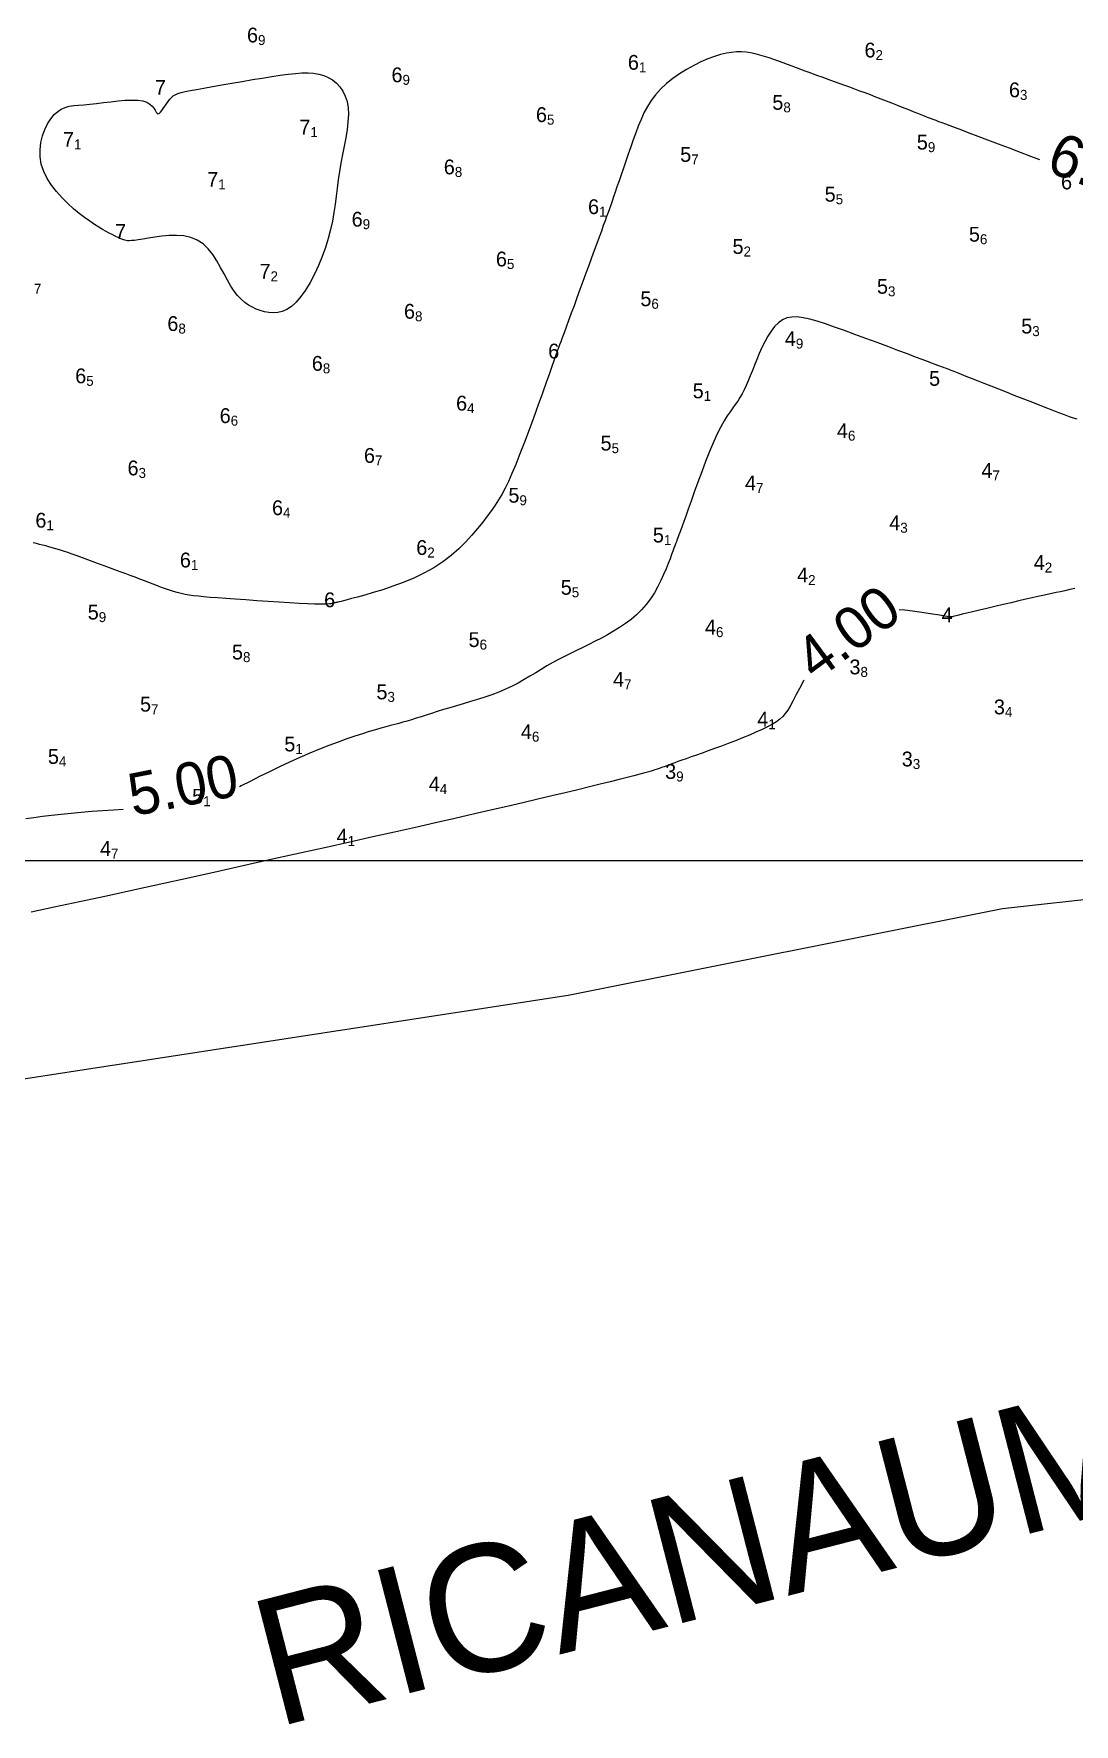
# Model space of a CAD drawing. Header units: millimetres. Extents: x 784883 to 785608, y 628235 to 628806.
# Drawn here: x 785224.3 to 785273.4, y 628359.2 to 628439 of the extents above; entities that cross this region are included whole.
import ezdxf
from ezdxf.enums import TextEntityAlignment as Align

# ---------------------------------------------------------------- set-up
doc = ezdxf.new("R2010")
doc.units = ezdxf.units.MM
for name, color, linetype in [('4_00', 5, 'Continuous'), ('5_00', 252, 'Continuous'), ('6_00', 255, 'Continuous'), ('7_00', 255, 'Continuous'), ('Projection_Grid', 7, 'Continuous'), ('Topo_Ricanau_2023_dg2', 7, 'Continuous')]:
    doc.layers.add(name, color=color, linetype=linetype)
doc.layers.add('Soundings', color=7, linetype='Continuous', true_color=0x000000)

msp = doc.modelspace()

# ---------------------------------------------------------------- linework, layer by layer
at = {"layer": '4_00', "color": 5, "linetype": 'Continuous', "lineweight": 0, "true_color": 0x1b0fee, "flags": 128}
for points in [[(785273.447, 628412.847), (785273.207, 628412.791), (785272.983, 628412.739), (785272.772, 628412.692), (785272.57, 628412.648), (785272.37, 628412.604), (785272.164, 628412.56), (785271.946, 628412.513), (785271.708, 628412.461), (785271.443, 628412.402), (785271.144, 628412.334), (785270.807, 628412.258), (785270.441, 628412.173), (785270.06, 628412.084), (785269.675, 628411.994), (785269.299, 628411.906), (785268.944, 628411.822), (785268.624, 628411.746), (785268.351, 628411.68), (785268.134, 628411.628), (785267.969, 628411.588), (785267.847, 628411.558), (785267.763, 628411.537), (785267.707, 628411.523), (785267.673, 628411.514), (785267.652, 628411.51), (785267.638, 628411.507), (785267.623, 628411.505), (785267.6, 628411.505), (785267.563, 628411.507), (785267.507, 628411.513), (785267.426, 628411.524), (785267.312, 628411.541), (785267.161, 628411.565), (785266.966, 628411.598), (785266.723, 628411.639), (785266.439, 628411.686), (785266.123, 628411.734), (785265.783, 628411.78), (785265.428, 628411.82), (785265.159, 628411.842)], [(785260.656, 628408.515), (785260.64, 628408.487), (785260.449, 628408.123), (785260.281, 628407.799), (785260.137, 628407.523), (785260.012, 628407.291), (785259.897, 628407.097), (785259.783, 628406.932), (785259.663, 628406.79), (785259.528, 628406.664), (785259.369, 628406.546), (785259.178, 628406.429), (785258.949, 628406.307), (785258.686, 628406.18), (785258.396, 628406.05), (785258.085, 628405.918), (785257.76, 628405.786), (785257.427, 628405.655), (785257.092, 628405.527), (785256.764, 628405.404), (785256.446, 628405.287), (785256.141, 628405.175), (785255.853, 628405.071), (785255.582, 628404.974), (785255.331, 628404.885), (785255.102, 628404.803), (785254.896, 628404.73), (785254.716, 628404.665), (785254.563, 628404.61), (785254.432, 628404.562), (785254.322, 628404.521), (785254.226, 628404.485), (785254.142, 628404.454), (785254.064, 628404.425), (785253.989, 628404.397), (785253.913, 628404.37), (785253.832, 628404.341), (785253.739, 628404.31), (785253.63, 628404.275), (785253.498, 628404.236), (785253.339, 628404.189), (785253.146, 628404.136), (785252.914, 628404.073), (785252.637, 628404), (785252.312, 628403.915), (785251.937, 628403.82), (785251.516, 628403.714), (785251.049, 628403.598), (785250.539, 628403.473), (785249.987, 628403.338), (785249.395, 628403.195), (785248.764, 628403.045), (785248.097, 628402.886), (785247.392, 628402.721), (785246.648, 628402.547), (785245.866, 628402.366), (785245.043, 628402.177), (785244.18, 628401.979), (785243.275, 628401.774), (785242.328, 628401.56), (785241.338, 628401.337), (785240.304, 628401.106), (785239.226, 628400.865), (785238.103, 628400.615), (785236.935, 628400.355), (785235.722, 628400.085), (785234.462, 628399.805), (785233.156, 628399.514), (785231.807, 628399.213), (785230.437, 628398.907), (785229.071, 628398.605), (785227.737, 628398.312), (785226.459, 628398.036), (785225.264, 628397.783), (785224.177, 628397.561)]]:
    msp.add_lwpolyline(points, dxfattribs=at)
at = {"layer": '5_00', "color": 252, "linetype": 'Continuous', "lineweight": 0, "true_color": 0x8e919d, "flags": 128}
for points in [[(785273.559, 628420.844), (785273.395, 628420.893), (785273.2, 628420.96), (785272.964, 628421.046), (785272.69, 628421.148), (785272.385, 628421.265), (785272.053, 628421.394), (785271.702, 628421.531), (785271.337, 628421.674), (785270.964, 628421.821), (785270.589, 628421.969), (785270.219, 628422.116), (785269.857, 628422.259), (785269.507, 628422.397), (785269.174, 628422.528), (785268.862, 628422.652), (785268.575, 628422.765), (785268.317, 628422.867), (785268.092, 628422.956), (785267.904, 628423.03), (785267.747, 628423.092), (785267.618, 628423.143), (785267.512, 628423.184), (785267.424, 628423.219), (785267.349, 628423.248), (785267.282, 628423.273), (785267.219, 628423.297), (785267.153, 628423.322), (785267.078, 628423.35), (785266.983, 628423.385), (785266.861, 628423.43), (785266.703, 628423.489), (785266.501, 628423.565), (785266.245, 628423.661), (785265.927, 628423.78), (785265.543, 628423.924), (785265.102, 628424.089), (785264.621, 628424.27), (785264.112, 628424.459), (785263.591, 628424.652), (785263.072, 628424.843), (785262.57, 628425.026), (785262.1, 628425.195), (785261.672, 628425.345), (785261.287, 628425.471), (785260.94, 628425.571), (785260.627, 628425.639), (785260.346, 628425.674), (785260.092, 628425.67), (785259.861, 628425.624), (785259.65, 628425.533), (785259.455, 628425.394), (785259.275, 628425.214), (785259.108, 628424.999), (785258.954, 628424.758), (785258.811, 628424.496), (785258.679, 628424.222), (785258.555, 628423.944), (785258.44, 628423.667), (785258.332, 628423.399), (785258.229, 628423.142), (785258.13, 628422.896), (785258.033, 628422.662), (785257.938, 628422.44), (785257.841, 628422.233), (785257.743, 628422.039), (785257.641, 628421.86), (785257.534, 628421.695), (785257.421, 628421.536), (785257.302, 628421.373), (785257.174, 628421.195), (785257.039, 628420.994), (785256.894, 628420.758), (785256.738, 628420.479), (785256.572, 628420.146), (785256.395, 628419.753), (785256.21, 628419.312), (785256.022, 628418.841), (785255.836, 628418.354), (785255.655, 628417.869), (785255.485, 628417.402), (785255.33, 628416.969), (785255.193, 628416.586), (785255.079, 628416.266), (785254.985, 628416.004), (785254.91, 628415.793), (785254.849, 628415.624), (785254.8, 628415.49), (785254.76, 628415.381), (785254.727, 628415.29), (785254.697, 628415.209), (785254.668, 628415.131), (785254.638, 628415.049), (785254.605, 628414.96), (785254.568, 628414.86), (785254.524, 628414.743), (785254.472, 628414.606), (785254.411, 628414.444), (785254.339, 628414.253), (785254.253, 628414.029), (785254.154, 628413.779), (785254.039, 628413.508), (785253.91, 628413.224), (785253.763, 628412.933), (785253.599, 628412.642), (785253.417, 628412.358), (785253.216, 628412.088), (785252.996, 628411.836), (785252.758, 628411.603), (785252.504, 628411.387), (785252.239, 628411.186), (785251.962, 628410.999), (785251.678, 628410.823), (785251.389, 628410.658), (785251.097, 628410.501), (785250.803, 628410.35), (785250.51, 628410.205), (785250.218, 628410.062), (785249.928, 628409.922), (785249.64, 628409.781), (785249.356, 628409.639), (785249.076, 628409.494), (785248.801, 628409.344), (785248.531, 628409.187), (785248.264, 628409.026), (785247.997, 628408.863), (785247.729, 628408.7), (785247.455, 628408.538), (785247.175, 628408.38), (785246.884, 628408.229), (785246.58, 628408.085), (785246.262, 628407.952), (785245.933, 628407.828), (785245.596, 628407.711), (785245.256, 628407.602), (785244.916, 628407.499), (785244.58, 628407.4), (785244.253, 628407.305), (785243.938, 628407.213), (785243.638, 628407.122), (785243.354, 628407.033), (785243.085, 628406.947), (785242.829, 628406.865), (785242.587, 628406.786), (785242.357, 628406.712), (785242.138, 628406.643), (785241.931, 628406.58), (785241.732, 628406.523), (785241.538, 628406.47), (785241.343, 628406.419), (785241.14, 628406.365), (785240.924, 628406.308), (785240.69, 628406.244), (785240.431, 628406.17), (785240.142, 628406.084), (785239.818, 628405.984), (785239.462, 628405.868), (785239.077, 628405.738), (785238.668, 628405.593), (785238.237, 628405.433), (785237.789, 628405.258), (785237.328, 628405.069), (785236.857, 628404.864), (785236.379, 628404.646), (785235.902, 628404.419), (785235.429, 628404.187), (785234.966, 628403.957), (785234.518, 628403.733), (785234.092, 628403.521), (785234.01, 628403.481)], [(785228.516, 628402.399), (785228.065, 628402.375), (785227.552, 628402.345), (785227.043, 628402.31), (785226.545, 628402.268), (785226.061, 628402.221), (785225.594, 628402.171), (785225.145, 628402.118), (785224.717, 628402.066), (785224.312, 628402.015), (785223.933, 628401.967)]]:
    msp.add_lwpolyline(points, dxfattribs=at)
at = {"layer": '6_00', "color": 18, "linetype": 'Continuous', "lineweight": 0, "true_color": 0x000000, "flags": 128}
msp.add_lwpolyline([(785271.791, 628433.101), (785271.375, 628433.259), (785270.879, 628433.448), (785270.364, 628433.643), (785269.848, 628433.839), (785269.349, 628434.028), (785268.882, 628434.205), (785268.465, 628434.362), (785268.111, 628434.495), (785267.814, 628434.606), (785267.568, 628434.699), (785267.361, 628434.775), (785267.187, 628434.84), (785267.036, 628434.897), (785266.899, 628434.948), (785266.768, 628434.997), (785266.635, 628435.048), (785266.498, 628435.101), (785266.355, 628435.156), (785266.203, 628435.215), (785266.043, 628435.279), (785265.871, 628435.346), (785265.686, 628435.419), (785265.487, 628435.498), (785265.273, 628435.583), (785265.045, 628435.673), (785264.807, 628435.767), (785264.56, 628435.864), (785264.309, 628435.962), (785264.055, 628436.061), (785263.801, 628436.159), (785263.55, 628436.254), (785263.304, 628436.347), (785263.063, 628436.437), (785262.828, 628436.524), (785262.598, 628436.608), (785262.373, 628436.69), (785262.153, 628436.769), (785261.937, 628436.847), (785261.726, 628436.922), (785261.52, 628436.997), (785261.316, 628437.07), (785261.115, 628437.143), (785260.915, 628437.215), (785260.715, 628437.289), (785260.514, 628437.363), (785260.31, 628437.439), (785260.103, 628437.517), (785259.891, 628437.598), (785259.676, 628437.679), (785259.458, 628437.76), (785259.238, 628437.839), (785259.017, 628437.914), (785258.797, 628437.984), (785258.577, 628438.047), (785258.36, 628438.101), (785258.145, 628438.145), (785257.93, 628438.176), (785257.711, 628438.193), (785257.485, 628438.193), (785257.249, 628438.173), (785256.998, 628438.133), (785256.729, 628438.069), (785256.44, 628437.98), (785256.129, 628437.864), (785255.8, 628437.722), (785255.462, 628437.556), (785255.122, 628437.368), (785254.788, 628437.161), (785254.468, 628436.936), (785254.167, 628436.695), (785253.896, 628436.44), (785253.657, 628436.173), (785253.45, 628435.896), (785253.27, 628435.607), (785253.111, 628435.31), (785252.97, 628435.003), (785252.841, 628434.689), (785252.721, 628434.366), (785252.603, 628434.037), (785252.486, 628433.703), (785252.369, 628433.367), (785252.254, 628433.034), (785252.141, 628432.708), (785252.033, 628432.394), (785251.931, 628432.097), (785251.836, 628431.82), (785251.75, 628431.569), (785251.673, 628431.346), (785251.603, 628431.145), (785251.538, 628430.959), (785251.476, 628430.781), (785251.412, 628430.601), (785251.345, 628430.414), (785251.272, 628430.212), (785251.19, 628429.986), (785251.098, 628429.731), (785250.995, 628429.449), (785250.883, 628429.143), (785250.763, 628428.815), (785250.637, 628428.469), (785250.505, 628428.109), (785250.368, 628427.736), (785250.228, 628427.354), (785250.087, 628426.968), (785249.946, 628426.583), (785249.808, 628426.205), (785249.675, 628425.844), (785249.55, 628425.504), (785249.436, 628425.193), (785249.335, 628424.918), (785249.25, 628424.686), (785249.181, 628424.502), (785249.129, 628424.361), (785249.091, 628424.258), (785249.063, 628424.186), (785249.045, 628424.138), (785249.034, 628424.109), (785249.028, 628424.092), (785249.023, 628424.082), (785249.019, 628424.07), (785249.011, 628424.046), (785248.995, 628423.998), (785248.966, 628423.916), (785248.921, 628423.786), (785248.855, 628423.598), (785248.764, 628423.34), (785248.644, 628423), (785248.492, 628422.572), (785248.314, 628422.071), (785248.116, 628421.518), (785247.904, 628420.935), (785247.686, 628420.341), (785247.468, 628419.757), (785247.256, 628419.205), (785247.057, 628418.706), (785246.876, 628418.273), (785246.71, 628417.902), (785246.553, 628417.579), (785246.399, 628417.292), (785246.243, 628417.03), (785246.08, 628416.78), (785245.905, 628416.529), (785245.712, 628416.265), (785245.496, 628415.98), (785245.254, 628415.677), (785244.987, 628415.361), (785244.69, 628415.04), (785244.363, 628414.719), (785244.005, 628414.406), (785243.613, 628414.105), (785243.186, 628413.824), (785242.724, 628413.568), (785242.239, 628413.337), (785241.743, 628413.131), (785241.251, 628412.948), (785240.776, 628412.789), (785240.331, 628412.651), (785239.929, 628412.535), (785239.585, 628412.44), (785239.308, 628412.365), (785239.092, 628412.307), (785238.93, 628412.265), (785238.812, 628412.235), (785238.731, 628412.215), (785238.678, 628412.202), (785238.643, 628412.195), (785238.619, 628412.191), (785238.599, 628412.186), (785238.579, 628412.182), (785238.56, 628412.178), (785238.539, 628412.173), (785238.517, 628412.167), (785238.493, 628412.161), (785238.465, 628412.153), (785238.433, 628412.144), (785238.395, 628412.134), (785238.342, 628412.124), (785238.267, 628412.114), (785238.159, 628412.107), (785238.011, 628412.102), (785237.813, 628412.102), (785237.557, 628412.108), (785237.233, 628412.12), (785236.837, 628412.14), (785236.382, 628412.166), (785235.885, 628412.197), (785235.363, 628412.232), (785234.833, 628412.268), (785234.312, 628412.304), (785233.817, 628412.339), (785233.366, 628412.372), (785232.971, 628412.401), (785232.628, 628412.427), (785232.331, 628412.451), (785232.072, 628412.476), (785231.843, 628412.502), (785231.636, 628412.531), (785231.445, 628412.565), (785231.262, 628412.604), (785231.079, 628412.651), (785230.896, 628412.705), (785230.712, 628412.764), (785230.525, 628412.829), (785230.335, 628412.898), (785230.141, 628412.971), (785229.942, 628413.048), (785229.738, 628413.126), (785229.527, 628413.207), (785229.31, 628413.29), (785229.087, 628413.374), (785228.858, 628413.46), (785228.623, 628413.548), (785228.382, 628413.638), (785228.135, 628413.73), (785227.883, 628413.824), (785227.626, 628413.919), (785227.365, 628414.015), (785227.105, 628414.111), (785226.848, 628414.205), (785226.596, 628414.296), (785226.353, 628414.383), (785226.121, 628414.464), (785225.904, 628414.538), (785225.702, 628414.605), (785225.515, 628414.665), (785225.34, 628414.719), (785225.176, 628414.768), (785225.019, 628414.812), (785224.869, 628414.853), (785224.721, 628414.892), (785224.575, 628414.929), (785224.427, 628414.965), (785224.277, 628415.002)], dxfattribs=at)
at = {"layer": '7_00', "color": 18, "linetype": 'Continuous', "lineweight": 0, "true_color": 0x000000, "flags": 128}
msp.add_lwpolyline([(785227.87, 628429.632), (785227.721, 628429.711), (785227.553, 628429.804), (785227.367, 628429.914), (785227.163, 628430.043), (785226.942, 628430.193), (785226.704, 628430.365), (785226.451, 628430.563), (785226.183, 628430.786), (785225.909, 628431.034), (785225.638, 628431.304), (785225.379, 628431.593), (785225.143, 628431.899), (785224.938, 628432.218), (785224.774, 628432.548), (785224.659, 628432.887), (785224.602, 628433.231), (785224.597, 628433.574), (785224.637, 628433.909), (785224.715, 628434.23), (785224.824, 628434.53), (785224.958, 628434.802), (785225.108, 628435.039), (785225.268, 628435.236), (785225.432, 628435.386), (785225.603, 628435.496), (785225.783, 628435.573), (785225.977, 628435.625), (785226.188, 628435.658), (785226.418, 628435.681), (785226.673, 628435.701), (785226.956, 628435.725), (785227.267, 628435.759), (785227.599, 628435.8), (785227.941, 628435.842), (785228.284, 628435.879), (785228.616, 628435.907), (785228.927, 628435.919), (785229.208, 628435.912), (785229.447, 628435.878), (785229.638, 628435.815), (785229.785, 628435.73), (785229.896, 628435.632), (785229.978, 628435.53), (785230.038, 628435.434), (785230.086, 628435.353), (785230.127, 628435.297), (785230.171, 628435.273), (785230.222, 628435.29), (785230.281, 628435.342), (785230.347, 628435.421), (785230.418, 628435.52), (785230.493, 628435.631), (785230.57, 628435.746), (785230.648, 628435.858), (785230.725, 628435.96), (785230.802, 628436.044), (785230.886, 628436.114), (785230.984, 628436.173), (785231.105, 628436.223), (785231.256, 628436.27), (785231.448, 628436.316), (785231.686, 628436.365), (785231.981, 628436.421), (785232.336, 628436.487), (785232.742, 628436.56), (785233.187, 628436.638), (785233.657, 628436.72), (785234.139, 628436.803), (785234.622, 628436.884), (785235.091, 628436.96), (785235.534, 628437.03), (785235.941, 628437.092), (785236.313, 628437.142), (785236.652, 628437.178), (785236.963, 628437.199), (785237.249, 628437.202), (785237.513, 628437.184), (785237.758, 628437.144), (785237.989, 628437.079), (785238.206, 628436.987), (785238.41, 628436.868), (785238.595, 628436.721), (785238.759, 628436.545), (785238.899, 628436.342), (785239.011, 628436.109), (785239.093, 628435.847), (785239.141, 628435.556), (785239.154, 628435.235), (785239.136, 628434.889), (785239.094, 628434.522), (785239.033, 628434.14), (785238.961, 628433.746), (785238.883, 628433.346), (785238.805, 628432.944), (785238.734, 628432.545), (785238.675, 628432.152), (785238.624, 628431.763), (785238.575, 628431.377), (785238.525, 628430.991), (785238.468, 628430.601), (785238.4, 628430.205), (785238.314, 628429.801), (785238.207, 628429.385), (785238.075, 628428.958), (785237.919, 628428.526), (785237.744, 628428.1), (785237.552, 628427.687), (785237.348, 628427.299), (785237.134, 628426.944), (785236.914, 628426.633), (785236.692, 628426.373), (785236.47, 628426.173), (785236.25, 628426.028), (785236.032, 628425.932), (785235.817, 628425.88), (785235.606, 628425.865), (785235.398, 628425.88), (785235.195, 628425.919), (785234.998, 628425.977), (785234.807, 628426.047), (785234.621, 628426.133), (785234.44, 628426.237), (785234.264, 628426.362), (785234.093, 628426.511), (785233.926, 628426.687), (785233.763, 628426.894), (785233.603, 628427.133), (785233.445, 628427.407), (785233.286, 628427.704), (785233.12, 628428.013), (785232.942, 628428.322), (785232.749, 628428.617), (785232.533, 628428.888), (785232.292, 628429.121), (785232.02, 628429.303), (785231.715, 628429.428), (785231.385, 628429.499), (785231.039, 628429.528), (785230.689, 628429.522), (785230.346, 628429.492), (785230.018, 628429.447), (785229.718, 628429.397), (785229.455, 628429.35), (785229.237, 628429.315), (785229.061, 628429.291), (785228.921, 628429.278), (785228.811, 628429.273), (785228.726, 628429.276), (785228.659, 628429.284), (785228.605, 628429.296), (785228.557, 628429.311), (785228.511, 628429.327), (785228.464, 628429.345), (785228.412, 628429.367), (785228.354, 628429.393), (785228.286, 628429.424), (785228.206, 628429.463), (785228.112, 628429.51), (785228.001, 628429.565), (785227.87, 628429.632)], dxfattribs=at)
at = {"layer": 'Projection_Grid', "color": 18, "linetype": 'Continuous', "true_color": 0x000000}
msp.add_line((784909.625, 628400), (785582.477, 628400), dxfattribs=at)
at = {"layer": 'Topo_Ricanau_2023_dg2', "color": 18, "linetype": 'Continuous', "lineweight": 20, "true_color": 0x000000}
for p, q in [((785290.531, 628399.99), (785270.03, 628397.71)), ((785270.03, 628397.71), (785249.53, 628393.61)), ((785249.53, 628393.61), (785219.92, 628389.059))]:
    msp.add_line(p, q, dxfattribs=at)

# ---------------------------------------------------------------- texts
at = {"insert": (785234.228, 628364.84), "char_height": 6, "attachment_point": 1, "rotation": 14.43457}
msp.add_mtext_dynamic_manual_height_columns('RICANAUMOFO', width=92.84485, gutter_width=12.5, heights=[0], dxfattribs=at)
at = {"layer": '4_00', "color": 5, "true_color": 0x1b0fee}
msp.add_text('4.00', height=2, rotation=36.459, dxfattribs=at).set_placement((785261.215, 628408.431))
at = {"layer": '5_00', "color": 252, "true_color": 0x8e919d}
msp.add_text('5.00', height=2, rotation=11.146, dxfattribs=at).set_placement((785228.985, 628402.083))
at = {"layer": '6_00', "color": 18, "true_color": 0x000000}
msp.add_text('6.00', height=2, rotation=339.202, dxfattribs=at).set_placement((785272.022, 628432.585))
at = {"layer": 'Soundings', "color": 18, "true_color": 0x000000}
for s, p in [('6', (785234.89, 628438.99, 6.94)), ('6', (785264.04, 628438.28, 6.19)), ('6', (785241.71, 628437.11, 6.92)), ('6', (785252.87, 628437.7, 6.12)), ('7', (785230.54, 628436.52, 6.99)), ('6', (785270.86, 628436.4, 6.25)), ('5', (785259.69, 628435.81, 5.84)), ('6', (785248.53, 628435.23, 6.51)), ('7', (785226.2, 628434.06, 7.07)), ('7', (785237.36, 628434.64, 7.08)), ('5', (785266.51, 628433.93, 5.9)), ('5', (785255.34, 628433.35, 5.66)), ('6', (785244.18, 628432.76, 6.77)), ('7', (785233.01, 628432.17, 7.11)), ('6', (785273.32, 628432.05, 5.96)), ('6', (785250.99, 628430.88, 6.06)), ('5', (785262.16, 628431.47, 5.54)), ('6', (785239.83, 628430.29, 6.92)), ('7', (785228.66, 628429.71, 7.03)), ('5', (785268.97, 628429.58, 5.6)), ('6', (785246.64, 628428.41, 6.45)), ('7', (785235.48, 628427.83, 7.18)), ('6', (785242.3, 628425.94, 6.76)), ('5', (785253.46, 628426.53, 5.6)), ('6', (785231.13, 628425.36, 6.77)), ('6', (785249.11, 628424.06, 5.99)), ('6', (785226.78, 628422.89, 6.53)), ('6', (785237.95, 628423.48, 6.81)), ('6', (785244.76, 628421.6, 6.38)), ('6', (785233.6, 628421.01, 6.56)), ('5', (785251.58, 628419.71, 5.53)), ('6', (785240.41, 628419.13, 6.74)), ('6', (785229.25, 628418.54, 6.32)), ('5', (785247.23, 628417.25, 5.93)), ('6', (785236.07, 628416.66, 6.36)), ('6', (785224.9, 628416.07, 6.07)), ('6', (785242.88, 628414.78, 6.17)), ('6', (785231.72, 628414.19, 6.11)), ('5', (785227.37, 628411.73, 5.86)), ('6', (785238.53, 628412.31, 6.02)), ('5', (785245.35, 628410.43, 5.57)), ('5', (785234.18, 628409.84, 5.84)), ('5', (785229.84, 628407.38, 5.66))]:
    msp.add_text(s, height=0.7, dxfattribs=at).set_placement(p, align=Align.MIDDLE_RIGHT)
for s, p in [('9', (785234.89, 628438.99, 6.94)), ('2', (785264.04, 628438.28, 6.19)), ('1', (785252.87, 628437.7, 6.12)), ('9', (785241.71, 628437.11, 6.92)), ('3', (785270.86, 628436.4, 6.25)), ('5', (785248.53, 628435.23, 6.51)), ('8', (785259.69, 628435.81, 5.84)), ('1', (785237.36, 628434.64, 7.08)), ('1', (785226.2, 628434.06, 7.07)), ('9', (785266.51, 628433.93, 5.9)), ('8', (785244.18, 628432.76, 6.77)), ('7', (785255.34, 628433.35, 5.66)), ('1', (785233.01, 628432.17, 7.11)), ('5', (785262.16, 628431.47, 5.54)), ('9', (785239.83, 628430.29, 6.92)), ('1', (785250.99, 628430.88, 6.06)), ('6', (785268.97, 628429.58, 5.6)), ('5', (785246.64, 628428.41, 6.45)), ('7', (785224.31, 628427.24, 6.74)), ('2', (785235.48, 628427.83, 7.18)), ('6', (785253.46, 628426.53, 5.6)), ('8', (785242.3, 628425.94, 6.76)), ('8', (785231.13, 628425.36, 6.77)), ('8', (785237.95, 628423.48, 6.81)), ('5', (785226.78, 628422.89, 6.53)), ('4', (785244.76, 628421.6, 6.38)), ('6', (785233.6, 628421.01, 6.56)), ('7', (785240.41, 628419.13, 6.74)), ('5', (785251.58, 628419.71, 5.53)), ('3', (785229.25, 628418.54, 6.32)), ('9', (785247.23, 628417.25, 5.93)), ('1', (785224.9, 628416.07, 6.07)), ('4', (785236.07, 628416.66, 6.36)), ('2', (785242.88, 628414.78, 6.17)), ('1', (785231.72, 628414.19, 6.11)), ('9', (785227.37, 628411.73, 5.86)), ('6', (785245.35, 628410.43, 5.57)), ('8', (785234.18, 628409.84, 5.84)), ('7', (785229.84, 628407.38, 5.66))]:
    msp.add_text(s, height=0.472, dxfattribs=at).set_placement(p, align=Align.TOP_LEFT)
at = {"layer": 'Soundings', "color": 252, "true_color": 0x8e919d}
for p in [(785257.81, 628429, 5.23), (785264.63, 628427.12, 5.25), (785271.44, 628425.24, 5.31), (785255.93, 628422.18, 5.14), (785254.05, 628415.37, 5.08), (785249.7, 628412.9, 5.46), (785241, 628407.96, 5.3), (785236.65, 628405.5, 5.11), (785225.49, 628404.91, 5.43), (785232.3, 628403.03, 5.09)]:
    msp.add_text('5', height=0.7, dxfattribs=at).set_placement(p, align=Align.MIDDLE_RIGHT)
for s, p in [('2', (785257.81, 628429, 5.23)), ('3', (785264.63, 628427.12, 5.25)), ('3', (785271.44, 628425.24, 5.31)), ('1', (785255.93, 628422.18, 5.14)), ('1', (785254.05, 628415.37, 5.08)), ('5', (785249.7, 628412.9, 5.46)), ('3', (785241, 628407.96, 5.3)), ('1', (785236.65, 628405.5, 5.11)), ('4', (785225.49, 628404.91, 5.43)), ('1', (785232.3, 628403.03, 5.09))]:
    msp.add_text(s, height=0.472, dxfattribs=at).set_placement(p, align=Align.TOP_LEFT)
at = {"layer": 'Soundings', "color": 214, "true_color": 0x8c1b96}
for s, p in [('4', (785260.28, 628424.65, 4.89)), ('5', (785267.09, 628422.77, 4.95)), ('4', (785262.74, 628420.3, 4.6)), ('4', (785269.56, 628418.42, 4.66)), ('4', (785258.4, 628417.83, 4.69)), ('4', (785256.51, 628411.02, 4.62)), ('4', (785252.17, 628408.55, 4.65)), ('4', (785247.82, 628406.08, 4.56)), ('4', (785227.95, 628400.56, 4.69))]:
    msp.add_text(s, height=0.7, dxfattribs=at).set_placement(p, align=Align.MIDDLE_RIGHT)
for s, p in [('9', (785260.28, 628424.65, 4.89)), ('6', (785262.74, 628420.3, 4.6)), ('7', (785269.56, 628418.42, 4.66)), ('7', (785258.4, 628417.83, 4.69)), ('6', (785256.51, 628411.02, 4.62)), ('7', (785252.17, 628408.55, 4.65)), ('6', (785247.82, 628406.08, 4.56)), ('7', (785227.95, 628400.56, 4.69))]:
    msp.add_text(s, height=0.472, dxfattribs=at).set_placement(p, align=Align.TOP_LEFT)
at = {"layer": 'Soundings', "color": 5, "true_color": 0x1b0fee}
for p in [(785265.21, 628415.95, 4.3), (785272.03, 628414.07, 4.2), (785260.86, 628413.48, 4.23), (785267.68, 628411.6, 4.01), (785258.98, 628406.67, 4.07), (785243.47, 628403.61, 4.4), (785239.12, 628401.15, 4.11)]:
    msp.add_text('4', height=0.7, dxfattribs=at).set_placement(p, align=Align.MIDDLE_RIGHT)
for s, p in [('3', (785265.21, 628415.95, 4.3)), ('2', (785260.86, 628413.48, 4.23)), ('2', (785272.03, 628414.07, 4.2)), ('1', (785258.98, 628406.67, 4.07)), ('4', (785243.47, 628403.61, 4.4)), ('1', (785239.12, 628401.15, 4.11))]:
    msp.add_text(s, height=0.472, dxfattribs=at).set_placement(p, align=Align.TOP_LEFT)
at = {"layer": 'Soundings', "color": 92, "true_color": 0x00c000}
for p in [(785263.33, 628409.14, 3.77), (785270.15, 628407.25, 3.36), (785265.8, 628404.79, 3.31), (785254.63, 628404.2, 3.94)]:
    msp.add_text('3', height=0.7, dxfattribs=at).set_placement(p, align=Align.MIDDLE_RIGHT)
for s, p in [('8', (785263.33, 628409.14, 3.77)), ('4', (785270.15, 628407.25, 3.36)), ('3', (785265.8, 628404.79, 3.31)), ('9', (785254.63, 628404.2, 3.94))]:
    msp.add_text(s, height=0.472, dxfattribs=at).set_placement(p, align=Align.TOP_LEFT)

doc.saveas('drawing.dxf')
